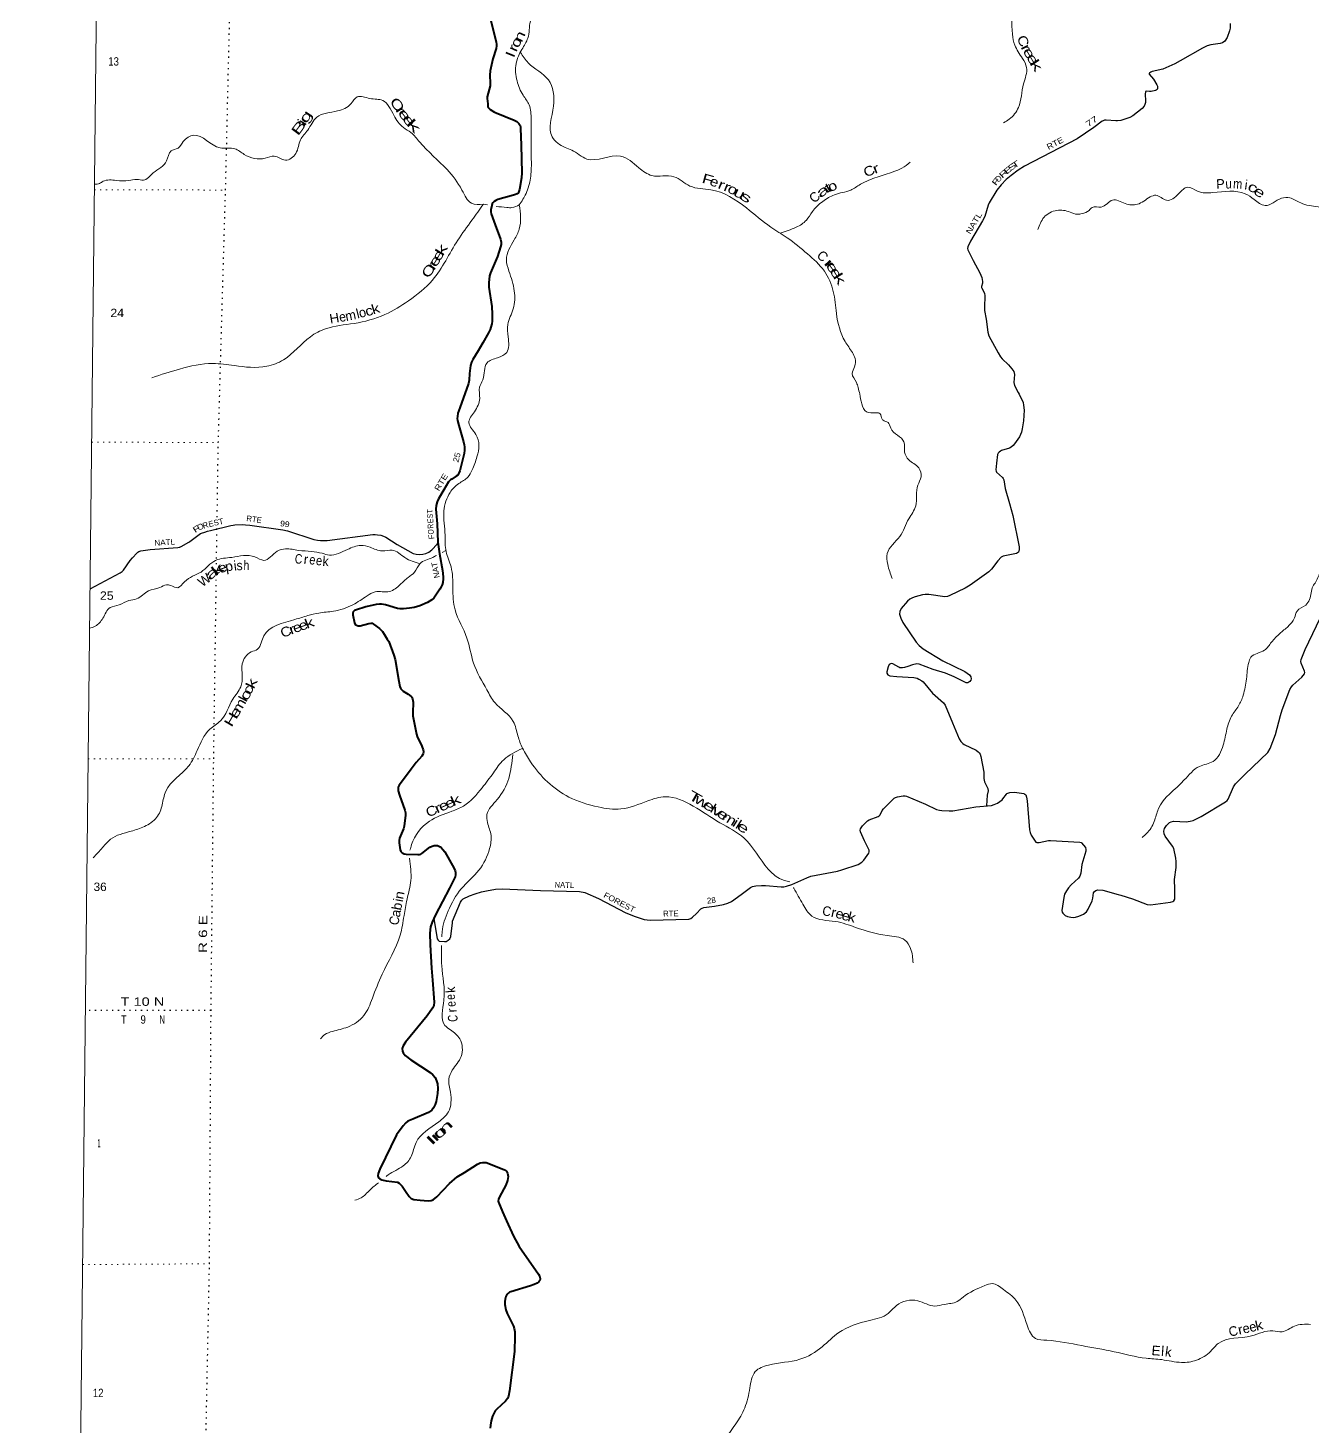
# Model space of a CAD drawing. Header units: feet. Extents: x -254670 to 6, y -549186 to -364975.
# Drawn here: x -254670 to -227868, y -447486 to -418320 of the extents above; entities that cross this region are included whole.
import ezdxf
from ezdxf.enums import TextEntityAlignment as Align

# ---------------------------------------------------------------- set-up
doc = ezdxf.new("R2010")
doc.units = ezdxf.units.FT
doc.header["$LTSCALE"] = 80
doc.linetypes.add('DOTTED', pattern=[1.5, 0.3, -1.2])
for name, color, linetype, lineweight in [('26', 7, 'Continuous', 40), ('29', 7, 'Continuous', 25), ('39', 7, 'Continuous', 13), ('4', 7, 'Continuous', 13), ('6', 7, 'DOTTED', 25), ('7', 7, 'DOTTED', 13)]:
    doc.layers.add(name, color=color, linetype=linetype, lineweight=lineweight)
for name, color, linetype in [('27', 7, 'Continuous'), ('30', 7, 'Continuous'), ('41', 7, 'Continuous')]:
    doc.layers.add(name, color=color, linetype=linetype)

msp = doc.modelspace()

# ---------------------------------------------------------------- linework, layer by layer
at = {"layer": '26'}
for points in [[(-245008.98, -418165.33), (-244899.46, -418617.09), (-244892.21, -418659.48), (-244891.45, -418676.28), (-244892.21, -418695.38), (-244899.46, -418746.94), (-244964.44, -418967.53), (-245020.82, -419215.89), (-245025.48, -419251.73), (-245026.92, -419278.52), (-245021.63, -419496.85), (-245025.02, -419527.14), (-245082.23, -419754.93), (-245084.95, -419771.93), (-245084.95, -419794.85), (-245074.38, -419900.11)], [(-245074.38, -419900.11), (-245073.12, -419938.06), (-245067.76, -419966.09), (-245062.43, -419980.83), (-245050.98, -419994.58), (-245020.45, -420019.78), (-244933.43, -420074.78), (-244899.31, -420093.48), (-244524.44, -420240.43), (-244491.08, -420257.71), (-244468.95, -420273.75), (-244423.15, -420314.99), (-244408.64, -420334.85), (-244397.96, -420357.76), (-244389.56, -420384.5), (-244386.95, -420417.51), (-244376.81, -420765.18), (-244362.62, -421345.92), (-244367.42, -421448.46), (-244412.65, -421690.56), (-244425.43, -421729.54), (-244440.7, -421766.2), (-244460.55, -421781.47), (-244491.08, -421795.22), (-244537.15, -421810.98), (-244863.88, -421901.86), (-244904.8, -421917.43), (-244936.86, -421940.34), (-244964.34, -421970.89), (-244978.84, -421991.52), (-244988.37, -422022.28), (-245009.38, -422115.25), (-245009.38, -422153.44), (-245003.39, -422196.77), (-244916.95, -422425.22), (-244807.09, -422725.52), (-244794.88, -422786.62), (-244794.88, -422837.03), (-244804.04, -422888.97), (-244868.01, -423086.89), (-245018.37, -423429.83), (-245035.33, -423490.07), (-245044.49, -423567.98), (-245047.54, -423632.14), (-245047.52, -423726.61), (-244990.21, -424133.33), (-244978.08, -424289.76), (-244981.13, -424434.88), (-244990.29, -424495.98), (-245010.14, -424561.66), (-245025.4, -424612.07), (-245055.71, -424678.57), (-245177.17, -424888.84)], [(-245177.17, -424888.84), (-245272.88, -425054.53), (-245383.4, -425237.61), (-245409.36, -425289.24), (-245430.73, -425362.87), (-245451.52, -425525.54), (-245459.73, -425666.86), (-245475.21, -425738.06), (-245658.52, -426247.15), (-245695.59, -426353.5), (-245705.68, -426423.12), (-245707.8, -426465.01), (-245703.22, -426509.31), (-245676.86, -426616.43), (-245576.28, -426957.6), (-245563.53, -427015.71), (-245557.43, -427061.54), (-245558.95, -427128.75), (-245568.35, -427198.77), (-245658.95, -427560.28), (-245683.99, -427624.65), (-245700.17, -427648.88), (-245730.7, -427671.79), (-245825.36, -427729.84), (-245851.31, -427748.17), (-245889.48, -427786.36), (-245990.75, -427956.91), (-246101.68, -428142.29), (-246129.16, -428203.4), (-246150.81, -428279.6), (-246156.64, -428359.21), (-246131.32, -428667.6), (-246113.71, -429047.53), (-246079.75, -429293.16), (-246015.33, -429635.72), (-246002.14, -429770.48), (-246002.14, -429838.75), (-246008.34, -429869.78), (-246010.41, -429886.33), (-246025.35, -429935.66), (-246046.83, -429981.51), (-246072.24, -430030.46), (-246168.85, -430173.97), (-246201.02, -430212.18), (-246242.13, -430247.29), (-246333.82, -430303.22), (-246492.5, -430372.55), (-246611.58, -430412.27), (-246703.27, -430427.52), (-246828.36, -430439.76), (-246899.35, -430439), (-246956.22, -430429.26), (-247206.97, -430354.22), (-247293.95, -430341.19), (-247331.39, -430339.7), (-247399.33, -430348.11), (-247616.09, -430398), (-247833.65, -430463.44), (-247852.24, -430474.34), (-247878.69, -430503.92), (-247890.14, -430527.6), (-247891.94, -430566.07), (-247856.62, -430731.37), (-247836.71, -430767.42), (-247811.52, -430781.94), (-247778.7, -430793.39), (-247735.2, -430791.68), (-247553.71, -430742.53), (-247509.24, -430736.11), (-247487.11, -430738.4), (-247460.39, -430757.5), (-247332.74, -430850.73), (-247272.61, -430908.72), (-247232.92, -430965.24), (-247168.8, -431067.59), (-247140.64, -431121.13), (-247031.04, -431404.2), (-247006.21, -431493.02), (-246927.9, -431948.28), (-246907.74, -432060.52), (-246897.05, -432094.13), (-246884.45, -432107.7), (-246835.99, -432152.18), (-246736.76, -432219.39), (-246669.58, -432265.22), (-246654.32, -432283.55), (-246641.11, -432316.7), (-246629.89, -432382.84), (-246637.53, -432610.45), (-246633.09, -432670.36), (-246561.26, -433049.2), (-246546.69, -433100.03), (-246447.21, -433306.23), (-246423.03, -433376.53), (-246415.4, -433413.19), (-246415.4, -433431.52), (-246423.72, -433459.29), (-246429.14, -433474.29), (-246450.51, -433510.95), (-246569.34, -433641.62), (-246668.64, -433780.59)], [(-246668.64, -433780.59), (-246895.53, -434078.45), (-246919.96, -434116.64), (-246939.48, -434159.6), (-246945.91, -434193.02), (-246941.33, -434232.73), (-246912.22, -434326.78), (-246803.07, -434635.95), (-246792.49, -434693.3), (-246792.49, -434745.24), (-246816.81, -434971.16), (-246830.65, -435027.84), (-246911.46, -435224.66), (-246919.96, -435273.01), (-246921.49, -435317.31), (-246903.49, -435463.82), (-246884.85, -435500.62), (-246858.89, -435526.59), (-246820.73, -435549.5), (-246774.59, -435556.39), (-246530.66, -435564.78), (-246495.66, -435561.12), (-246469.6, -435552.56), (-246451.28, -435541.86), (-246278.3, -435410.14), (-246232.97, -435386.05), (-246193.28, -435378.41), (-246144.42, -435373.83), (-246119.24, -435377.64), (-246095.25, -435387.13), (-246065.8, -435402.09), (-246045.19, -435419.66), (-246007.79, -435458.61), (-245970.84, -435507.74)], [(-245970.84, -435507.74), (-245776.06, -435856.53), (-245755.13, -435906.95), (-245747.5, -435935.97), (-245742.92, -435957.36), (-245744.45, -435984.86), (-245754.92, -436029.63), (-245871.3, -436262.67), (-246163.85, -436822.14), (-246234.49, -436976.25), (-246265.03, -437070.96), (-246278.72, -437201.84), (-246276.84, -437444.92), (-246247.06, -437935.53), (-246228.17, -438183.25)], [(-246228.17, -438183.25), (-246192.91, -438645.5), (-246199.38, -438710.04), (-246223.81, -438768.09), (-246334.26, -438930.34), (-246787.25, -439481.07), (-246840.57, -439556.32), (-246855.84, -439608.25), (-246852.61, -439664.76), (-246840.57, -439702.96), (-246794.77, -439754.9), (-246679.09, -439848.48), (-246276.08, -440110.4), (-246222.29, -440156.66), (-246170.38, -440217.76), (-246142.9, -440281.92), (-246123.59, -440350.01), (-246115.42, -440446.9), (-246124.58, -440550.77), (-246151.86, -440713.09), (-246170.38, -440779.91), (-246203.97, -440847.12), (-246240.61, -440899.06), (-246306.36, -440945.49), (-246634.88, -441083.29)], [(-246634.88, -441083.29), (-246739.01, -441126.97), (-246785.62, -441160.28), (-246840.99, -441221.66), (-246974.75, -441414.23), (-247326.16, -442129.38), (-247361.16, -442218.9), (-247367.27, -442267.78), (-247353.25, -442305.68), (-247327.57, -442331.94), (-247284.83, -442350.27), (-247191.8, -442372.69), (-246958.13, -442399.15), (-246918.43, -442417.48), (-246857.37, -442478.59), (-246787.14, -442585.52), (-246715.53, -442694.11), (-246668.06, -442741.33), (-246613.11, -442762.72), (-246486.09, -442776.34), (-246313.88, -442787.16), (-246255.87, -442781.05), (-246213.12, -442765.77), (-246136.79, -442701.61), (-245869.93, -442427.23), (-245709.33, -442289.17), (-245558.83, -442193.47), (-245286.45, -442024.9), (-245228.44, -441994.35), (-245179.98, -441988.98), (-245103.26, -441991.3), (-245014.01, -442025.94), (-244720.87, -442139.37), (-244684.96, -442165.44), (-244657.48, -442208.21), (-244646.97, -442279.22), (-244660.53, -442364.03), (-244694.2, -442459.2), (-244828.81, -442701.97), (-244849.83, -442755.09), (-244852.89, -442791.75), (-244846.85, -442818.17), (-244761.97, -443020.47), (-244678.85, -443207.25)], [(-244678.85, -443207.25), (-244537.71, -443524.42), (-244414.98, -443743.44), (-244015.29, -444318.65), (-243993.39, -444354.46), (-243977.36, -444405.63), (-243977.36, -444423.97), (-243987.28, -444449.17), (-244010, -444479.44), (-244041.48, -444504.93), (-244104.07, -444532.42), (-244184.05, -444562.86), (-244589.59, -444684.54), (-244617.79, -444695.12), (-244636.11, -444704.28), (-244654.43, -444719.56), (-244674.28, -444744), (-244695.65, -444783.72), (-244708.61, -444837.19), (-244717.02, -444887.59), (-244713.97, -444950.22), (-244692.41, -445064.44), (-244668.17, -445141.17), (-244552.99, -445364.08), (-244537.65, -445401.63), (-244523.91, -445450.52), (-244510.17, -445519.26), (-244505.02, -445611.96), (-244514.48, -445931.17), (-244616.8, -446752.98), (-244639.16, -446864.3), (-244643.74, -446884.15), (-244662.06, -446914.71), (-244700.69, -446964.48), (-244886.28, -447136.09), (-244914.73, -447170.58), (-244954.42, -447236.27), (-244974.27, -447280.57), (-245000.79, -447377.19), (-245017.01, -447465.41), (-245023.12, -447531.09)]]:
    msp.add_lwpolyline(points, dxfattribs=at)
at = {"layer": '29'}
for points in [[(-229574.03, -418229.18), (-229578.85, -418326.33), (-229593.38, -418382.91), (-229637.19, -418518.79), (-229689.94, -418593.09), (-229738.09, -418629.23), (-229787.11, -418647.12), (-229979.62, -418671.16), (-230059.72, -418692.33), (-230157.1, -418739.54), (-230622.98, -419007.16)], [(-230622.98, -419007.16), (-230732.24, -419069.92), (-230918.98, -419152.99), (-230984.55, -419176.79), (-231205.7, -419230.26), (-231231.93, -419241.34), (-231253.22, -419253.95), (-231265.04, -419266.58), (-231264.84, -419283.08), (-231175.11, -419387.02), (-231105.67, -419504.56), (-231096.34, -419537.92), (-231096.34, -419591.56), (-231102.65, -419605.76), (-231122.15, -419618.31), (-231136.55, -419624.7), (-231228.7, -419644.13), (-231260.31, -419646.78), (-231332.6, -419639.98), (-231342.3, -419645.2), (-231347.03, -419656.24), (-231351.94, -419701.63), (-231340.91, -419837.97), (-231346.24, -419878.69), (-231358.86, -419919.71), (-231374.62, -419949.68), (-231416.4, -419998.54), (-231607.74, -420152.71), (-231671.82, -420186.32), (-231774.3, -420225.76), (-231859.44, -420249.42), (-231928.01, -420258.18), (-231961.92, -420258.89), (-232163.72, -420243.11), (-232199.74, -420246.54), (-232229.94, -420255.73), (-232250.44, -420266.77), (-232424.97, -420396.01), (-232768.06, -420631.11), (-233866.42, -421202.86), (-234003.64, -421285.9), (-234148.69, -421396.33), (-234252.74, -421484.68), (-234358.92, -421595), (-234445.09, -421705.54), (-234609.06, -421970.58), (-234628.01, -422013.78), (-234700.24, -422250.47), (-234744.65, -422342.89), (-235000.36, -422766.71), (-235052.09, -422885.59), (-235058.4, -422920.29), (-235052.39, -422951.79), (-234939.11, -423168.32), (-234798.71, -423425.44), (-234763.57, -423529.24), (-234747.81, -423611.28), (-234747.53, -423646.69), (-234764.96, -423712.38), (-234765.94, -423735.91), (-234763.57, -423746.95), (-234706.81, -423854.23), (-234697.18, -423905.95), (-234704.45, -424144.51), (-234701.84, -424212.11), (-234667.82, -424394.97), (-234631.92, -424666.69), (-234611.34, -424740.43), (-234417.06, -425094.75), (-234370.2, -425180.99), (-234335.51, -425225.16), (-234206.66, -425351.32), (-234132.13, -425433.4), (-234094.3, -425483.89), (-234079, -425550.13), (-234094.3, -425717.37), (-234082.01, -425780.26), (-234003, -425922.54)], [(-234003, -425922.54), (-233981.93, -425960.48), (-233900.37, -426133.86), (-233888.9, -426188.6), (-233875.14, -426291.62), (-233888.05, -426516.89), (-233916.13, -426679.71), (-233931.9, -426749.12), (-233977.62, -426846.93), (-234078.53, -426998.38), (-234106.91, -427033.09), (-234148.02, -427067.98), (-234185.74, -427083.57), (-234347.44, -427133.91), (-234370.99, -427149.83), (-234397, -427168.76), (-234418.29, -427192.43), (-234431.31, -427220.24), (-234455.13, -427395.9), (-234466.38, -427541.07), (-234464.01, -427567.9), (-234451.32, -427588.14), (-234331.77, -427700.71), (-234315.81, -427719.34), (-234302.41, -427749.31), (-234274.68, -427926.08), (-234181.57, -428242.28), (-234113.01, -428491.9), (-233981.14, -429141.18), (-233981.56, -429211.75), (-233984.71, -429230.68), (-233997.32, -429259.08), (-234036.21, -429282.16), (-234279.21, -429329.17), (-234315.8, -429341.11), (-234353.64, -429363.2), (-234427.49, -429434.19), (-234555.45, -429612.46), (-234616.57, -429668.48), (-235003.21, -429946.91), (-235109.85, -430004.55), (-235430.47, -430161.47), (-235477.77, -430180.4), (-235529.81, -430188.02), (-235868.71, -430138.96), (-235941.29, -430139.38), (-235998.05, -430145.69), (-236149.41, -430186.71), (-236206.17, -430208.8), (-236262.82, -430236.89), (-236310.22, -430275.06), (-236443.08, -430433.32), (-236474.19, -430495.92), (-236477.54, -430546.71)], [(-231862.68, -436411.49), (-231617.23, -436490.3), (-231307.7, -436602.8), (-231241.29, -436610.51), (-231133.62, -436598.4), (-230822.78, -436560.51), (-230775.93, -436544.88), (-230754.21, -436532.2), (-230729.08, -436498), (-230734.82, -436284.39), (-230738.41, -436082.14), (-230706.99, -435832.58), (-230702.53, -435710.46), (-230710.8, -435640.34), (-230755.63, -435438.58), (-230783.28, -435386.63), (-230936.71, -435177.28), (-230955.51, -435132.31), (-230961.76, -435072.93), (-230949.27, -435019.81), (-230907.93, -434957.69), (-230846.2, -434897.93), (-230808.72, -434882.3), (-230762.05, -434870.63), (-230496.23, -434878.14), (-230408.95, -434869.8), (-230346.49, -434851.05), (-230183.96, -434772.51), (-229676.56, -434463.54), (-229642.2, -434435.41), (-229622.15, -434411.84), (-229508.51, -434151.97), (-229467.3, -434091.64), (-229260.76, -433886.87), (-228789.57, -433432.24), (-228739.14, -433351.21), (-228628.84, -433061.25), (-228530.14, -432660.96), (-228491.3, -432541.58), (-228332.02, -432122.81), (-228297.66, -432063.43), (-228272.42, -432029.76), (-228080.78, -431861.58), (-228029.06, -431791.54), (-228018.13, -431766.54), (-228026.06, -431736.61), (-228098.45, -431570.97), (-228102.46, -431538.4), (-228093.09, -431491.53), (-228014.31, -431288.47), (-226339.41, -427803.86)], [(-253373.86, -430022.27), (-252743.07, -429689.77), (-252700.58, -429658.6), (-252676.9, -429633.91), (-252538.61, -429429.48), (-252488.75, -429371.16), (-252399.85, -429273.92), (-252376.59, -429255.31), (-252352.94, -429240.57), (-252333.17, -429232.55), (-252315.07, -429228.41), (-252168.8, -429204.62), (-252120.43, -429198.14), (-251538.69, -429158.08), (-251515.95, -429154.97), (-251497.59, -429148.4), (-251468.39, -429136.35), (-251313.32, -429050.49), (-251288.5, -429031.73), (-251097.26, -428883.95), (-251065.69, -428868.42), (-251046.6, -428858.09), (-250980.96, -428835.34), (-250924.1, -428816.72), (-250862.32, -428800.44), (-250437.69, -428697.76), (-250389.09, -428689.6), (-250349.82, -428686.38), (-250197.33, -428680.18), (-250127.03, -428684.32), (-250040.19, -428692.6), (-249347.54, -428791.9), (-249255.29, -428811.58), (-248702.35, -428989.6), (-248629.04, -429007.06), (-248567.02, -429015.34), (-248498.78, -429015.34), (-248424.33, -429011.55), (-247468.08, -428887.07), (-247424.66, -428885), (-247370.9, -428891.21), (-247304.74, -428901.55), (-247246.76, -428919.61), (-247203.43, -428942.93), (-246966.01, -429097.75), (-246629.25, -429280.27), (-246563.5, -429298.77), (-246499.41, -429304.98), (-246431.17, -429300.84), (-246367.09, -429282.09), (-246305.05, -429253.26), (-246238.89, -429205.68), (-246210.16, -429181.07), (-246106.16, -429059.12)], [(-236477.54, -430546.71), (-236452.12, -430631.59), (-236409.32, -430720.26), (-236130.36, -431134.39), (-236065.85, -431202.67), (-235987.35, -431271.46), (-235574.88, -431524.21), (-235115.65, -431741.9), (-235015.82, -431814.78), (-234987.44, -431858.95), (-234981.03, -431896.81), (-234987.44, -431928.37), (-235012.67, -431956.76), (-235053.66, -431982), (-235069.43, -431982), (-235084.81, -431978.74), (-235340.06, -431853.35), (-235520.48, -431781.55), (-235778.74, -431702.14), (-236070.27, -431590.01), (-236116.3, -431584.45), (-236210.55, -431603.12), (-236307.41, -431643.15), (-236371.71, -431663.33), (-236415.86, -431666.49), (-236472.62, -431666.49), (-236495.71, -431657.27), (-236617.67, -431584.45), (-236653.92, -431575.92), (-236693.34, -431600.23), (-236713.5, -431648.75), (-236740.64, -431751.68), (-236740.64, -431783.23), (-236723.07, -431812.69), (-236680.73, -431833.71), (-236537.82, -431846.55), (-236178.4, -431872.01), (-236106.84, -431887.35), (-236072.16, -431903.12), (-236015.4, -431937.83), (-235986.38, -431962.06), (-235791.49, -432196.29), (-235557.96, -432401.3), (-235525.07, -432445.81), (-235375.03, -432817.44), (-235236.25, -433148.59), (-235201.86, -433203.06), (-235158.38, -433246.28), (-235126.19, -433269.31), (-234879.49, -433388.17), (-234837.67, -433420.76), (-234818.75, -433439.69), (-234796.68, -433468.09), (-234782.33, -433518.29), (-234721.5, -433847.83), (-234721, -433979.23), (-234705.78, -434044.32), (-234634.87, -434185.91), (-234627.98, -434234.79), (-234647.86, -434323.76), (-234659.63, -434549.62)], [(-235937.42, -434515.05), (-235705.89, -434624.48), (-235642.7, -434641.44), (-235596.58, -434647.92), (-235445.1, -434654.17), (-235364.89, -434649.19), (-234885.23, -434571.05), (-234556.57, -434539.83), (-234501.12, -434521.35), (-234432.41, -434490.09), (-234384, -434460.41), (-234333.99, -434420.33), (-234319.97, -434404.15), (-234248.14, -434301.02), (-234238.77, -434291.65), (-234221, -434282.56), (-234179.43, -434272.9), (-234079.49, -434265.08), (-234026.71, -434268.56), (-233885.85, -434293.21), (-233867.9, -434302.59), (-233861.65, -434305.71), (-233844.47, -434321.34), (-233828.07, -434365.09), (-233812.48, -434441.14), (-233766.39, -435049.5), (-233754.97, -435106.9), (-233731.26, -435160.44), (-233650.06, -435287.01), (-233631.32, -435302.64), (-233611.49, -435314.04), (-233589.94, -435315.14), (-233561.05, -435312.01), (-233371.32, -435272.95), (-233326.55, -435269.9), (-232713.88, -435304.2), (-232690.46, -435312.01), (-232679.72, -435321.33), (-232599.88, -435418.27), (-232587.39, -435455.77), (-232589.47, -435493.34), (-232673.56, -435773.84), (-232695.14, -435954.23), (-232716.85, -436017.15), (-232741.99, -436057.36), (-232898.68, -436193.53), (-232954.37, -436257.37), (-232994.97, -436319.87), (-233032.45, -436388.62), (-233050.48, -436460.62), (-233091.79, -436729.26), (-233085.54, -436763.64), (-233069.92, -436788.64), (-233019.95, -436835.52), (-232969.98, -436857.39), (-232905.44, -436871.97), (-232857.55, -436876.14), (-232807.57, -436873.02), (-232732.62, -436851.14), (-232635.8, -436807.39), (-232576.96, -436756.67), (-232538.98, -436704.26), (-232455.97, -436526.98), (-232445.28, -436473), (-232426.54, -436360.5), (-232407.72, -436331.81), (-232379.69, -436313.62), (-232339.09, -436301.12), (-232233.25, -436309.4), (-231917.11, -436394.01), (-231862.68, -436411.49)], [(-239780.45, -436395.73), (-239590.37, -436249.56), (-239547.02, -436231.98), (-239477.93, -436218.31), (-239359.25, -436208.93), (-239274.55, -436209.6), (-238951.16, -436236.32), (-238895.45, -436237.06), (-238836.11, -436224.56), (-238724.19, -436190.97), (-238414.48, -436046.42), (-238328.43, -436017.02), (-237772.11, -435908.44), (-237685.21, -435883.91), (-237341.66, -435768.28), (-237266.11, -435722.75), (-237226.1, -435680.78), (-237116.78, -435533.9), (-237110.54, -435505.77), (-237112.7, -435473.72), (-237208.47, -435279.57), (-237294.81, -435087), (-237298.71, -435055.75), (-237294.81, -435027.62), (-237251.08, -434962), (-237145.68, -434860.42), (-237110.85, -434837.22), (-236927.05, -434772.92), (-236901.05, -434753.49), (-236884.89, -434735.42), (-236841.16, -434647.92), (-236815.87, -434607.13), (-236591.15, -434389.6), (-236562.42, -434371.34), (-236521.04, -434361.97), (-236402.36, -434340.09), (-236357.85, -434338.53), (-236334.2, -434344.88), (-235937.42, -434515.05)], [(-246199.87, -436900.73), (-246126.18, -437318.74), (-246108.5, -437352.74), (-246083.52, -437371.49), (-245977.52, -437379.87), (-245942.97, -437377.74), (-245899.25, -437352.74), (-245864.89, -437321.49), (-245841.15, -437270.6), (-245811.8, -436990.23), (-245806.33, -436957.06), (-245643.58, -436554.09), (-245615.04, -436512.08), (-245583.8, -436487.08), (-245450.8, -436425.97), (-245333.95, -436380.82), (-245201.02, -436343.07), (-245096.59, -436318.32), (-244912.32, -436287.07), (-244771.68, -436279.9), (-243968.83, -436315.17)], [(-243968.83, -436315.17), (-243160.2, -436337.07), (-243047.45, -436355.65), (-242758.22, -436481.74), (-242188.7, -436777.77), (-241993.68, -436855.84), (-241809.41, -436918.34), (-241680.1, -436932.43), (-240875.79, -436915.06), (-240831.85, -436899.59), (-240797.49, -436871.47), (-240717.08, -436790.24), (-240624.15, -436696.45), (-240599.17, -436680.83), (-240560.42, -436667.38), (-240339.88, -436641.92), (-240152.55, -436608.95), (-240061.97, -436577.7), (-239987.72, -436541.12), (-239780.45, -436395.73)]]:
    msp.add_lwpolyline(points, dxfattribs=at)
at = {"layer": '39'}
for p, q in [((-245164.26, -421994.54), (-245081.44, -422009.72)), ((-245945.15, -429223.01), (-246027.31, -429264.87))]:
    msp.add_line(p, q, dxfattribs=at)
for points in [[(-244851.27, -410786.43), (-244848.78, -411290.31), (-244670.03, -411539.41), (-244396.83, -411830.68), (-244306.53, -412103.89), (-244007.29, -412553.88), (-244015.51, -412879.34), (-244122.17, -413112.41), (-244242.93, -413403.74), (-244291.29, -413610.67), (-244229.23, -414068.73), (-244203.32, -414468.52), (-244100.99, -414789.95), (-244195.54, -414932.61), (-244207.68, -415073.24), (-244028.94, -415356.49), (-244021.03, -415579.49), (-244045.27, -415792.46), (-243961.05, -416168.14), (-243999.45, -416531.78), (-244259.06, -417110.42), (-244339.72, -417586.58), (-244305.64, -417743.28), (-244150.98, -417938.13), (-244183.27, -418179.22), (-244235.73, -418530.81), (-244360.48, -418767.9), (-244481.24, -419063.24), (-244461.34, -419422.86), (-244334.88, -419722.19), (-244210.37, -419925.08), (-244166.32, -420224.42), (-244168.62, -420758.83), (-244273.71, -421775.42), (-244414.54, -422010.5)], [(-234416.52, -410894.43), (-234394.76, -411347.02), (-234388.88, -411604.17), (-234300.67, -412020.03), (-234365.39, -412749.32), (-234249.04, -413155.13), (-234118.76, -413820.11), (-234299.79, -414063.23), (-234338.12, -414308.34), (-234235.82, -414688.03), (-234231.96, -414977.33), (-234280.41, -415359.06), (-234178.23, -415947.69), (-234047.75, -416255.05), (-233947.5, -416705.06), (-234020.04, -417030.54), (-233996.04, -417261.58), (-234078.6, -417514.73), (-234120.96, -417785.95), (-234121.32, -418450.95), (-234071.2, -418679.97), (-233912.56, -418955.19), (-233826.24, -419144.02), (-233890.75, -419487.58), (-233997.55, -419979.81), (-234186.63, -420222.93), (-234307.27, -420299.29)], [(-244389.63, -418830.44), (-244227.97, -419047.13), (-243808.08, -419404.68), (-243699.84, -419949.11), (-243726.33, -420594.02), (-243457.11, -420812.97), (-243320.46, -420867.19), (-243002.98, -421053.98), (-242301.46, -420995.62), (-241919.69, -421236.64), (-241648.43, -421399.34), (-241186.14, -421423.38), (-240852.59, -421618.2), (-240418.47, -421694.48), (-239672.97, -422074.08), (-239164.66, -422475.81), (-238823.08, -422696.76), (-238401.16, -423032.2), (-238047.6, -423391.77), (-237860.91, -423817.66), (-237794.83, -424275.71), (-237616.26, -424860.31), (-237461.62, -425091.33), (-237405.41, -425213.87), (-237415.55, -425386.65), (-237465.88, -425527.29), (-237377.55, -425714.12), (-237341.43, -425822.6), (-237309.34, -425955.2), (-237267.24, -426162.12), (-237166.84, -426328.86), (-236965.85, -426346.91), (-236885.46, -426369), (-236841.3, -426483.5), (-236821.21, -426503.59), (-236718.73, -426549.78), (-236662.51, -426668.31), (-236387.3, -426955.56), (-236373.35, -427166.51), (-236287.01, -427329.23), (-236078.06, -427495.95), (-236027.91, -427684.79), (-236096.35, -427855.57), (-236138.8, -428291.54), (-236285.68, -428558.76), (-236472.82, -428928.45), (-236734.31, -429282.08), (-236724.39, -429511.11), (-236634.1, -429802.41)], [(-245163.31, -421994.71), (-245411.48, -421976.49), (-245610.32, -421705.3), (-245921.63, -421273.4), (-246494.17, -420698.9), (-246674.96, -420504.05), (-246833.69, -420397.6), (-247032.54, -420140.47), (-247265.53, -419833.12), (-247534.85, -419790.97), (-247798.14, -419758.87), (-247928.87, -419901.53), (-248206.33, -420052.25), (-248641.51, -420180.9), (-248829.66, -420450.13), (-248982.53, -420655.08), (-249079.17, -420936.36), (-249296.33, -421077.02), (-249527.43, -420992.68), (-249718.41, -421036.9), (-250156.54, -420958.62), (-250349.44, -420840.11), (-250660.98, -420822.08), (-251211.58, -420556.97), (-251426.72, -420687.59), (-251537.35, -420826.23), (-251682.1, -420886.52), (-251774.68, -421095.47), (-252056.22, -421344.64), (-252261.32, -421497.35), (-252400, -421479.29), (-252566.84, -421501.42), (-252824.13, -421501.46), (-253101.52, -421519.58), (-253173.9, -421561.78), (-253281.79, -421581.43)], [(-238971.66, -422599.39), (-238634.02, -422477.74), (-238422.88, -422331.05), (-238298.16, -422152.23), (-238076.94, -421937.23), (-237837.68, -421800.58), (-237666.8, -421752.33), (-237497.93, -421706.1), (-237294.85, -421581.51), (-237115.92, -421497.1), (-236778.17, -421374.5), (-236428.35, -421243.86), (-236255.43, -421123.29)], [(-233592.94, -422523.2), (-233462.15, -422270.04), (-233194.74, -422125.35), (-232919.39, -422161.47), (-232766.65, -422207.65), (-232668.16, -422191.57), (-232523.4, -422127.26), (-232459.04, -422064.97), (-232272.11, -422056.9), (-232032.84, -421910.21), (-231769.57, -421982.49), (-231514.3, -421998.53), (-231244.88, -421845.8), (-231128.28, -421809.62), (-230905.23, -421916.07), (-230649.88, -421775.39), (-230466.89, -421642.77), (-230257.9, -421725.11), (-229936.31, -421753.19), (-229260.96, -421779.21), (-229076.11, -421895.7), (-228849.05, -422024.25), (-228503.24, -421873.52), (-228334.4, -421863.45), (-228105.32, -421969.89), (-227743.56, -422052.21), (-227237.09, -422142.54), (-226877.37, -422267.05), (-226674.42, -422389.57), (-226375.05, -422600.47), (-225922.89, -422769.16), (-225663.67, -422895.7), (-225388.48, -423227.15), (-224982.55, -423377.76), (-224657.01, -423536.43), (-224434.09, -423871.91), (-224024.37, -424454.47), (-223851.65, -424717.63), (-223729.08, -424785.92)], [(-252080.7, -425615.86), (-251503.72, -425434.96), (-250812.22, -425320.34), (-250362, -425364.48), (-249684.63, -425378.44), (-249334.82, -425243.78), (-248773.76, -424761.53), (-248458.1, -424596.74), (-247863.07, -424484.14), (-247217.76, -424299.21), (-246727.16, -424011.85), (-246228.43, -423579.83), (-245699.34, -422750.02), (-245401.63, -422330.08), (-245164.26, -421994.54)], [(-244414.54, -422010.5), (-244414.82, -422514.77), (-244521.47, -422739.8), (-244684.51, -423155.69), (-244630.37, -423392.75), (-244518.04, -423804.59), (-244540.36, -424178.27), (-244657.12, -424503.75), (-244647.22, -424766.94), (-244677.55, -425090.4), (-244866.55, -425198.91), (-245087.71, -425307.44), (-245176.34, -425659.03), (-245242.76, -425815.75), (-245240.88, -426048.8), (-245351.58, -426326.06), (-245466.28, -426553.1), (-245321.7, -426800.19), (-245255.49, -427027.2), (-245297.84, -427264.27), (-245398.49, -427541.54), (-245489.02, -427692.23), (-245676.03, -427822.84), (-245859.04, -428009.71), (-245987.9, -428395.47), (-245962.05, -428903.75), (-245944.14, -429241.27), (-245839.8, -429562.7), (-245801.86, -430000.67), (-245753.87, -430460.73), (-245506.96, -431047.33), (-245368.57, -431571.67), (-245089.48, -432128.13), (-244926.82, -432393.3), (-244539.11, -432787.02), (-244442.79, -433090.37), (-244350.48, -433345.5)], [(-244896.05, -422042.73), (-244671.85, -422066.79), (-244567.33, -422068.78), (-244414.54, -422010.5)], [(-223729.08, -424785.92), (-224328.23, -425081.33), (-224513.25, -425272.22), (-224658.07, -425441), (-224889.35, -425674.09), (-225661.48, -426194.54), (-226097.83, -426508.02), (-226218.56, -426751.13), (-226427.66, -426853.62), (-226600.69, -427159.02), (-226693.26, -427349.9), (-226894.31, -427438.32), (-226982.85, -427631.21), (-227029.19, -427830.11), (-226958.95, -428024.97), (-227069.59, -428187.72), (-227160.08, -428250.02), (-227101.88, -428426.8), (-227110.07, -428683.96), (-227226.79, -428945.16), (-227355.6, -429252.56), (-227681.44, -429638.34), (-227790.11, -429875.43), (-227852.47, -429971.87), (-227884.71, -430104.47), (-227999.42, -430359.64), (-228180.39, -430484.22), (-228236.75, -430628.88), (-228369.51, -430805.7), (-228538.43, -430950.37), (-228715.41, -431135.23), (-228860.22, -431300), (-229143.72, -431448.71), (-229190.01, -431555.19), (-229236.43, -431900.76), (-229306.97, -432242.3), (-229401.56, -432461.3), (-229548.41, -432676.29), (-229645.04, -432945.52), (-229723.62, -433283.05), (-229934.86, -433620.6), (-230218.33, -433725.11), (-230534.05, -434008.43), (-231077.09, -434615.25), (-231163.67, -434872.42), (-231320.59, -435125.58), (-231415.1, -435207.96)], [(-246487.21, -429496.39), (-246800.48, -429369.97), (-247067.72, -429213.31), (-247276.77, -429231.42), (-247529.99, -429151.1), (-247718.91, -429114.96), (-248000.36, -429199.39), (-248378.3, -429315.97), (-248527.03, -429279.83), (-248752.12, -429241.69), (-249021.45, -429217.62), (-249292.79, -429185.51), (-249465.68, -429237.78), (-249745.17, -429426.67), (-249934.07, -429354.37), (-250416.48, -429364.49), (-250752.18, -429426.82), (-251057.84, -429669.96), (-251401.66, -429872.92), (-251540.42, -429997.5), (-251689.14, -429949.31), (-251779.58, -429937.27), (-251920.31, -429995.55), (-252153.51, -430063.89), (-252402.85, -430230.68), (-252563.67, -430262.85), (-252764.72, -430353.29), (-252955.7, -430413.59), (-253106.57, -430632.59), (-253265.46, -430799.37), (-253384.97, -430844.75)], [(-246142.08, -429323.35), (-246221.59, -429363.86), (-246491.01, -429498.51), (-246601.66, -429673.31), (-246734.38, -429783.83), (-246899.28, -429930.51), (-247124.48, -430075.2), (-247423.98, -430085.29), (-247590.85, -430167.68), (-247888.44, -430352.56), (-248294.53, -430487.23), (-248598.07, -430525.44), (-248831.26, -430579.72), (-249098.63, -430660.12), (-249744.03, -430999.75), (-249800.4, -431146.42), (-249878.86, -431279.02), (-250011.55, -431337.31), (-250196.61, -431586.46), (-250196.75, -431837.59), (-250229.04, -432062.6), (-250391.99, -432323.8), (-250653.54, -432773.87), (-250874.74, -432948.69), (-251138.3, -433394.73), (-251313.34, -433712.19), (-251794.03, -434242.65), (-251868.56, -434525.93), (-251983.28, -434791.14), (-252238.65, -434978.02), (-252518.1, -435076.51), (-252946.32, -435245.33), (-253113.25, -435416.12), (-253308.34, -435631.12)], [(-244348.17, -433349.35), (-244738.54, -433586.65), (-244953.76, -433857.9), (-245189.11, -434169.34), (-245579.26, -434551.11), (-245824.54, -434661.65), (-246290.98, -434870.66), (-246663.1, -435356.9), (-246695.71, -435474.02)], [(-238770.85, -436136), (-238985.26, -436060.93), (-239220.33, -435868.1), (-239722.47, -435223.27), (-240226.8, -434899.89), (-240783.38, -434554.41), (-241368.19, -434357.62), (-241734.06, -434444.06), (-242292.93, -434612.9), (-242765.26, -434570.78), (-243378.2, -434363.94), (-244177.77, -433632.77), (-244350.48, -433345.5)], [(-244552.12, -433473.33), (-244634.24, -433974.38), (-244877.69, -434418.41), (-245088.92, -434731.85), (-245078.96, -434896.59), (-245004.74, -435163.78), (-245033.03, -435437.02), (-245256.39, -435889.09), (-245624.44, -436278.9), (-245900.07, -436741.02), (-246024.93, -437179.01), (-246031.81, -437281.87)], [(-246707.14, -435641.44), (-246677.58, -436104.27), (-246756.19, -436498.05), (-246820.7, -436837.59), (-246901.33, -437247.44), (-247277.65, -438061.16), (-247480.94, -438559.44), (-247660.03, -438923.1), (-247995.84, -439162.22), (-248315.48, -439252.68), (-248474.31, -439321.01), (-248560.78, -439407.41)], [(-236194.34, -437824.45), (-236246.44, -437527.12), (-236366.94, -437350.34), (-236738.74, -437253.96), (-237393.9, -437083.29), (-237815.94, -436960.8), (-238310.34, -436846.36), (-238495.12, -436599.28), (-238685.89, -436267.81), (-238694.61, -436252.94)], [(-246039.39, -437458.22), (-246033.36, -437884.18), (-245987.53, -438599.39), (-245965.71, -439129.78), (-245853.2, -439220.17), (-245656.32, -439408.99), (-245628.39, -439776.64), (-245813.47, -440063.96), (-245885.93, -440248.8), (-245851.91, -440524.04), (-245894.35, -440931.88), (-246095.47, -441138.84), (-246568.06, -441570.85), (-246672.74, -441864.19), (-246835.66, -442059.09), (-247149.32, -442243.97), (-247196.28, -442282.14)], [(-247351.78, -442410.63), (-247535.42, -442565.47), (-247716.41, -442726.22), (-247847.09, -442776.47)], [(-227897.2, -445365.16), (-228236.91, -445401.37), (-228494.25, -445519.94), (-228685.19, -445497.87), (-229133.48, -445606.43), (-229825.01, -445763.23), (-229983.89, -445925.99), (-230281.48, -446112.88), (-230593.06, -446159.13), (-231003.06, -446100.93), (-231332.69, -446070.84), (-231997.93, -445936.34), (-232675.23, -445807.86), (-233406.81, -445697.47), (-233639.95, -445657.32), (-233816.67, -445380.1), (-234047.54, -444859.8), (-234310.72, -444634.82), (-234541.81, -444514.31), (-234700.62, -444556.53), (-235148.99, -444795.67), (-235275.67, -444890.11), (-235543.03, -444948.42), (-235742.04, -444984.61), (-236097.75, -444872.16), (-236540.01, -444968.66), (-236716.98, -445137.44), (-237102.98, -445284.16), (-237748.34, -445535.39), (-238092.21, -445830.77), (-238556.67, -446094.02), (-239216.02, -446212.65), (-239489.45, -446351.32), (-239602.2, -446690.86), (-239708.96, -447106.75), (-239894.07, -447440.28), (-240344.66, -448061.14), (-240483.49, -448326.35), (-240495.66, -448517.21), (-240473.69, -448770.35), (-240588.38, -448991.36), (-240670.92, -449216.39), (-240878.42, -450064.23), (-240922.83, -450409.8), (-240856.65, -450687.03), (-240724.25, -451145.08), (-240569.81, -451737.72), (-240515.71, -452043.09), (-240427.43, -452342.42), (-240415.54, -452643.78), (-240264.89, -452822.56), (-240180.6, -453057.6), (-239997.87, -453393.09), (-239863.34, -453646.21), (-239915.68, -453790.86), (-239978.06, -453903.38), (-239843.52, -454146.45), (-239616.56, -454461.84), (-239439.77, -454622.54), (-239435.88, -454847.55), (-239616.9, -455074.6), (-239608.93, -455193.13), (-239649.26, -455418.15), (-239902.83, -455992.77), (-240019.61, -456342.36), (-240033.72, -456414.69), (-239979.52, -456553.45)]]:
    msp.add_spline(points, degree=3, dxfattribs=at)
at = {"layer": '4'}
msp.add_lwpolyline([(-252658.03, -364975.08), (-221076.82, -365300.9), (-189495.2, -365583.27), (-157913.21, -365822.21), (-126330.93, -366017.71), (-94748.41, -366181.36), (-63165.71, -366278.36), (-31582.88, -366343.53), (0, -366365.25), (0, -549186.32), (-31834.36, -549164.42), (-63668.65, -549098.74), (-95502.83, -548989.26), (-127336.83, -548836.01), (-159170.57, -548638.96), (-191004.03, -548398.11), (-222837.12, -548113.49), (-254669.8, -547785.08)], close=True, dxfattribs=at)
msp.add_lwpolyline([(-252658.03, -364975.08), (-221076.82, -365300.9), (-189495.2, -365583.27), (-157913.21, -365822.21), (-126330.93, -366017.71), (-94748.41, -366181.36), (-63165.71, -366278.36), (-31582.88, -366343.53), (0, -366365.25), (0, -549186.32), (-31834.36, -549164.42), (-63668.65, -549098.74), (-95502.83, -548989.26), (-127336.83, -548836.01), (-159170.57, -548638.96), (-191004.03, -548398.11), (-222837.12, -548113.49), (-254669.8, -547785.08)], close=True, dxfattribs=at)
at = {"layer": '6'}
for p, q in [((-250734.85, -429509.51), (-250723.92, -428743.15)), ((-250847.85, -438819.1), (-253470.67, -438820.11))]:
    msp.add_line(p, q, dxfattribs=at)
for points in [[(-250720.56, -428525.48), (-250696.55, -426971.76), (-250544.89, -421702.02), (-250419.34, -416406.17), (-250323.97, -411170.59), (-250279.62, -410730.56)], [(-251072.74, -456436.89), (-251051.62, -454682.53), (-250986.36, -449370.61), (-250880.93, -444100.88), (-250847.85, -438819.1), (-250792.67, -433565.45), (-250739.47, -429834.21)]]:
    msp.add_lwpolyline(points, dxfattribs=at)
at = {"layer": '7'}
for p, q in [((-253282.22, -421695.12), (-250544.89, -421702.02)), ((-253340.15, -426959.36), (-250696.55, -426971.76)), ((-253412.88, -433569.06), (-250792.67, -433565.45)), ((-253528.97, -444117.66), (-250880.93, -444100.88))]:
    msp.add_line(p, q, dxfattribs=at)

# ---------------------------------------------------------------- texts
at = {"layer": '27'}
for s, rotation, width, p in [('25', 75.931, 1.15, (-245686.57, -427393.11)), ('RTE', 59.104, 1.2, (-246091.81, -427992.32)), ('NAT', 100.65, 1.05, (-246071.31, -429784.45))]:
    msp.add_text(s, height=120, rotation=rotation, dxfattribs=dict(at, width=width)).set_placement(p)
for s, rotation, width, p in [('T', 92.65, 0.85, (-246220.85, -428399.45)), ('S', 90.872, 0.7, (-246216.92, -428501.97)), ('E', 92.872, 0.75, (-246210.7, -428598.15)), ('R', 92.872, 0.7, (-246207.75, -428712.33)), ('O', 92.654, 0.7, (-246201.9, -428829.82)), ('F', 92.654, 0.75, (-246189.2, -428935.51))]:
    msp.add_text(s, height=120, rotation=rotation, dxfattribs=dict(at, width=width)).set_placement(p, align=Align.CENTER)
at = {"layer": '30'}
for s, rotation, width, p in [('77', 34.421, 1.45, (-232542.24, -420391.51)), ('RTE', 27.499, 1.15, (-233368.33, -420864.66)), ('NATL', 58.895, 1.2, (-235001.68, -422633.4)), ('99', 351.842, 1.1, (-249412.69, -428711.84)), ('NATL', 3.939, 1.05, (-252026.57, -429124.06)), ('FOREST', 332.535, 1.1, (-242668.75, -436449.35)), ('28', 6.585, 1.05, (-240492.31, -436589.05))]:
    msp.add_text(s, height=120, rotation=rotation, dxfattribs=dict(at, width=width)).set_placement(p)
for s, rotation, width, p in [('S', 39.283, 1.6, (-234094.26, -421263.77)), ('T', 35.181, 1.7, (-234022.18, -421215.61)), ('F', 52.062, 1.7, (-234420.03, -421557.68)), ('R', 44.096, 1.65, (-234264.76, -421400.29)), ('E', 40.335, 1.65, (-234176.32, -421327.95)), ('F', 33.695, 1.55, (-251119.15, -428818.31)), ('O', 26.419, 1.1, (-251043.76, -428779.35)), ('T', 13.594, 1.1, (-250625.25, -428672.74))]:
    msp.add_text(s, height=120, rotation=rotation, dxfattribs=dict(at, width=width)).set_placement(p, align=Align.CENTER)
for s, rotation, p in [('O', 46.096, (-234371.45, -421507.07)), ('R', 18.132, (-250946.89, -428749.84)), ('E', 13.594, (-250834.05, -428721.59)), ('S', 13.594, (-250728.39, -428696.04))]:
    msp.add_text(s, height=120, rotation=rotation, dxfattribs=at).set_placement(p, align=Align.CENTER)
for s, rotation, p in [('RTE', 351.842, (-250116.64, -428606.83)), ('NATL', 358.449, (-243680.61, -436252.95)), ('RTE', 1.237, (-241410.32, -436857.37))]:
    msp.add_text(s, height=120, rotation=rotation, dxfattribs=at).set_placement(p)
at = {"layer": '41'}
for s, rotation, width, p in [('n', 65.476, 1.45, (-244320.52, -418536.83)), ('C', 294.108, 1.2, (-233988.58, -418632.02)), ('r', 65.685, 1.45, (-244452.52, -418777.31)), ('o', 65.874, 1.3, (-244392.82, -418663.85)), ('r', 296.988, 1.55, (-233924.04, -418777.9)), ('e', 300.563, 1.5, (-233857.41, -418896.03)), ('I', 68.377, 1.45, (-244510.27, -418908.27)), ('e', 301.412, 1.55, (-233782.09, -419023.41)), ('k', 303.081, 1.8, (-233708.07, -419153.84)), ('C', 306.158, 1.5, (-247046.55, -419974.35)), ('r', 303.657, 1.8, (-246966.79, -420090.44)), ('B', 53.126, 1.8, (-248940.1, -420458.15)), ('i', 59.346, 1.3, (-248861.41, -420335.42)), ('g', 57.336, 1.7, (-248792.86, -420223.87)), ('e', 307.485, 1.75, (-246883.29, -420197.24)), ('e', 307.948, 1.75, (-246794.84, -420313.17)), ('k', 312.285, 2.15, (-246693.75, -420428.37)), ('F', 344.127, 1.45, (-240505.29, -421575.08)), ('C', 25.019, 1.2, (-237071.82, -421393.22)), ('r', 21.882, 1.4, (-236935.62, -421344.29)), ('e', 340.344, 1.2, (-240374.84, -421621.05)), ('r', 337.925, 1.4, (-240228.91, -421679.38)), ('r', 337.925, 1.4, (-240110.06, -421728.06)), ('o', 335.67, 1.3, (-240000.02, -421778.44)), ('u', 333.51, 1.5, (-239864.42, -421855.52)), ('a', 36.702, 1.8, (-238025.14, -421799.45)), ('t', 31.513, 1.45, (-237914.77, -421732.84)), ('o', 22.94, 1.25, (-237842.01, -421709.15)), ('u', 2.14, 0.9, (-229606.69, -421668.8)), ('m', 355.176, 0.85, (-229427.27, -421670.76)), ('c', 336.324, 1.45, (-229142.88, -421736.02)), ('e', 328.88, 1.5, (-229015.25, -421827.11)), ('s', 330.728, 1.7, (-239732.13, -421933.72)), ('k', 58.961, 1.7, (-245955.62, -422998.39)), ('r', 57.386, 1.75, (-246155.42, -423331.33)), ('e', 57.386, 1.55, (-246094.38, -423231.92)), ('e', 58.961, 1.5, (-246025.44, -423114.43)), ('r', 311.911, 2.1, (-238011.81, -423302.33)), ('C', 54.888, 1.45, (-246232.9, -423447.32)), ('e', 305.324, 1.65, (-237960.05, -423377.2)), ('e', 302.043, 1.55, (-237886.87, -423484.24)), ('k', 301.807, 1.75, (-237812.83, -423603.38)), ('H', 9.23, 1.05, (-248259.2, -424472.8)), ('e', 9.43, 0.95, (-248089.25, -424443.95)), ('c', 14.134, 1.2, (-247526.27, -424316.83)), ('k', 16.431, 1.25, (-247387.34, -424273.92)), ('C', 355.154, 0.8, (-249029.44, -429495.5)), ('a', 40.932, 1.95, (-250768.38, -429766.09)), ('k', 34.568, 1.85, (-250660.07, -429697.97)), ('e', 19.158, 1.2, (-250579.4, -429672.38)), ('p', 11.533, 1.1, (-250455.51, -429646.96)), ('s', 1.943, 0.95, (-250249.98, -429632.37)), ('h', 359.319, 0.8, (-250111.14, -429629.85)), ('e', 353.444, 0.85, (-248742.51, -429512.57)), ('e', 353.628, 0.85, (-248602.52, -429529.08)), ('k', 356.484, 0.95, (-248463.05, -429544.49)), ('e', 20.228, 1.2, (-249019.6, -430916.5)), ('e', 19.615, 1.2, (-248895.26, -430872.35)), ('k', 20.857, 1.4, (-248761.14, -430825.38)), ('C', 22.959, 1.15, (-249248.87, -431005.77)), ('r', 20.228, 1.35, (-249125.37, -430957.63)), ('k', 65.336, 1.5, (-249913.54, -432033.01)), ('o', 58.996, 1.5, (-250041.05, -432278.42)), ('c', 70.702, 1.35, (-249982.94, -432158.85)), ('e', 60.045, 1.5, (-250258.62, -432649.69)), ('m', 60.045, 1.3, (-250176.05, -432504.2)), ('l', 61.075, 1.2, (-250095.26, -432365.88)), ('H', 59.631, 1.5, (-250346.57, -432795.86)), ('T', 330.322, 1.7, (-240795.67, -434456)), ('C', 24.175, 1.2, (-246208.17, -434745.8)), ('r', 24.175, 1.45, (-246074.71, -434683.89)), ('e', 24.099, 1.3, (-245959.21, -434633.73)), ('e', 24.099, 1.3, (-245827.34, -434575.27)), ('k', 24.164, 1.5, (-245703.74, -434519.78)), ('w', 328.487, 1.55, (-240652.62, -434539.03)), ('e', 328.487, 1.55, (-240507.2, -434629.91)), ('l', 328.487, 1.3, (-240417.91, -434684.65)), ('v', 327.853, 1.65, (-240328.82, -434741.29)), ('e', 327.853, 1.55, (-240219.49, -434810)), ('m', 327.761, 1.35, (-240079.31, -434898.33)), ('i', 327.761, 1.35, (-239949.87, -434978.8)), ('l', 327.761, 1.3, (-239888.14, -435018.89)), ('e', 326.903, 1.6, (-239796.72, -435079.37)), ('b', 79.242, 1.05, (-246868.67, -436661.49)), ('n', 78.708, 1.1, (-246823.9, -436428.62)), ('C', 79.393, 0.95, (-246924.99, -436959.85)), ('a', 79.393, 1.05, (-246896.14, -436805.83)), ('C', 348.366, 0.95, (-238014.7, -436841.91)), ('r', 348.076, 1.1, (-237872.44, -436869.08)), ('e', 344.462, 1.1, (-237751.6, -436896.19)), ('e', 343.462, 1.1, (-237623.14, -436934.6)), ('k', 346.169, 1.2, (-237497.95, -436968.02)), ('k', 93.61, 0.95, (-245752.94, -438379.72)), ('e', 93.723, 0.8, (-245755.49, -438529.69)), ('e', 93.723, 0.8, (-245742.46, -438675.03)), ('C', 90.777, 0.75, (-245703.93, -438979.2)), ('o', 41.14, 1.85, (-246004.92, -441432.17)), ('n', 44.528, 2.15, (-245888.83, -441321.76)), ('I', 44.876, 2.35, (-246190.07, -441591.68)), ('r', 44.14, 2.25, (-246089.87, -441505.17)), ('k', 13.659, 1.2, (-228951.83, -445479.95)), ('r', 12.386, 1.15, (-229343.58, -445570.66)), ('E', 355.836, 1.05, (-231130.93, -446011.41))]:
    msp.add_text(s, height=200, rotation=rotation, dxfattribs=dict(at, width=width)).set_placement(p, align=Align.CENTER)
for s, rotation, p in [('P', 2.14, (-229776.17, -421673.07)), ('i', 352.032, (-229256.83, -421690.71)), ('C', 43.205, (-238183.83, -421921.31)), ('C', 315.737, (-238153.15, -423150.22)), ('m', 11.824, (-247916.94, -424413.11)), ('l', 14.134, (-247762.14, -424375.68)), ('o', 14.134, (-247666.49, -424352.14)), ('i', 7.214, (-250333.01, -429637.62)), ('r', 354.632, (-248876.11, -429504.91)), ('W', 36.548, (-250929.08, -429916.85)), ('i', 79.243, (-246844.7, -436533.67)), ('r', 93.723, (-245724.87, -438808.61)), ('e', 13.659, (-229083.43, -445511.94)), ('C', 12.489, (-229491.18, -445603.07)), ('e', 12.386, (-229223.94, -445544.18)), ('l', 355.836, (-230993.5, -446021.42)), ('k', 351.969, (-230879.68, -446036.27))]:
    msp.add_text(s, height=200, rotation=rotation, dxfattribs=at).set_placement(p, align=Align.CENTER)
at = {"layer": '6'}
for s, rotation, width, p in [('R 6 E', 89.398, 1.35, (-250935.25, -437618.6)), ('T 10 N', 0.022, 1.3, (-252736.65, -438719.83)), ('T', 0.022, 0.8, (-252724.28, -439094.82)), ('9', 0.022, 0.85, (-252319.97, -439092.46)), ('N', 0.022, 0.7, (-251926.77, -439090.09))]:
    msp.add_text(s, height=175, rotation=rotation, dxfattribs=dict(at, width=width)).set_placement(p)
at = {"layer": '7'}
for s, width, p in [('13', 0.85, (-252992.74, -419106.09)), ('24', 1.1, (-252949.96, -424352.01)), ('25', 1.1, (-253167.54, -430249.25)), ('36', 1.05, (-253299.57, -436324.21)), ('1', 0.4, (-253219.87, -441672.8)), ('12', 0.85, (-253314.33, -446882.05))]:
    msp.add_text(s, height=175, dxfattribs=dict(at, width=width)).set_placement(p)

doc.saveas('drawing.dxf')
